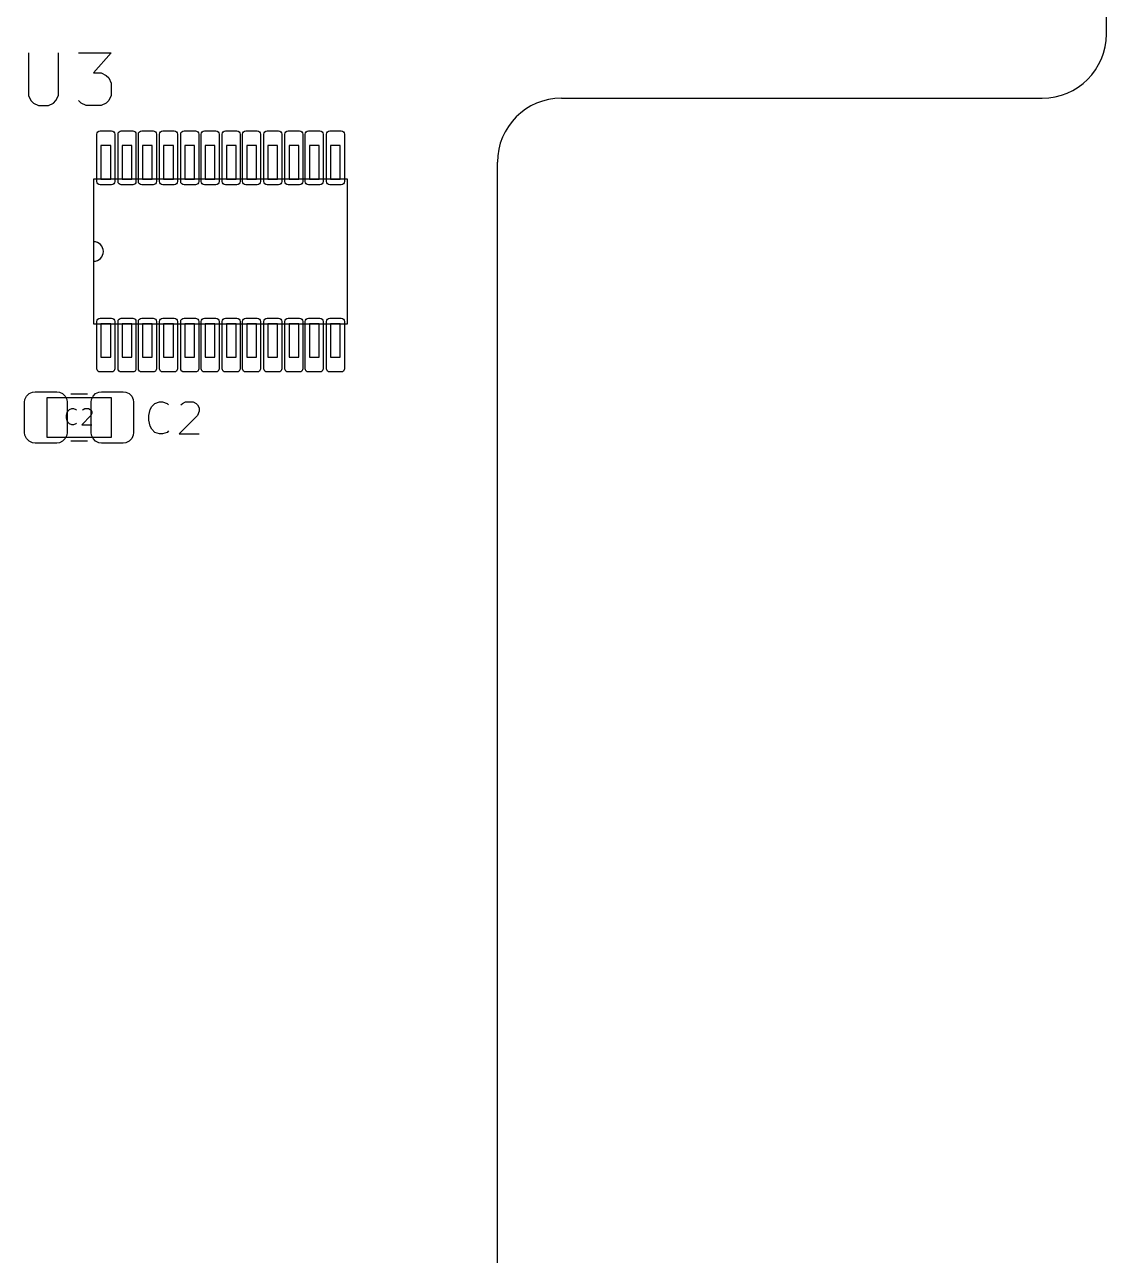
# Model space of a CAD drawing. Header units: millimetres. Extents: x 132 to 276, y -210 to -42.
# Drawn here: x 241.75 to 275.5, y -171.6 to -133.21 of the extents above; entities that cross this region are included whole.
import ezdxf

# ---------------------------------------------------------------- set-up
doc = ezdxf.new("R2010")
doc.units = ezdxf.units.MM
for name, color, linetype in [('BLACK', 7, 'CONTINUOUS'), ('GRAY3', 9, 'CONTINUOUS'), ('LYELLOW', 51, 'CONTINUOUS'), ('WHITE', 7, 'CONTINUOUS')]:
    doc.layers.add(name, color=color, linetype=linetype)

msp = doc.modelspace()

# ---------------------------------------------------------------- linework, layer by layer
at = {"layer": 'BLACK', "linetype": 'CONTINUOUS'}
for p, q in [((244.0048, -136.6264), (244.012564, -136.587366)), ((244.0048, -138.0996), (244.0048, -136.6264)), ((244.012564, -136.587366), (244.034675, -136.554275)), ((244.034675, -136.554275), (244.067766, -136.532164)), ((244.067766, -136.532164), (244.1068, -136.5244)), ((244.1068, -136.5244), (244.4624, -136.5244)), ((244.4624, -136.5244), (244.501434, -136.532164)), ((244.501434, -136.532164), (244.534525, -136.554275)), ((244.534525, -136.554275), (244.556636, -136.587366)), ((244.556636, -136.587366), (244.5644, -136.6264)), ((244.5644, -136.6264), (244.5644, -138.0996)), ((244.6652, -136.6264), (244.672964, -136.587366)), ((244.6652, -138.0996), (244.6652, -136.6264)), ((244.672964, -136.587366), (244.695075, -136.554275)), ((244.695075, -136.554275), (244.728166, -136.532164)), ((244.728166, -136.532164), (244.7672, -136.5244)), ((244.7672, -136.5244), (245.1228, -136.5244)), ((245.1228, -136.5244), (245.161834, -136.532164)), ((245.161834, -136.532164), (245.194925, -136.554275)), ((245.194925, -136.554275), (245.217036, -136.587366)), ((245.217036, -136.587366), (245.2248, -136.6264)), ((245.2248, -136.6264), (245.2248, -138.0996)), ((245.3002, -136.6264), (245.307964, -136.587366)), ((245.3002, -138.0996), (245.3002, -136.6264)), ((245.307964, -136.587366), (245.330075, -136.554275)), ((245.330075, -136.554275), (245.363166, -136.532164)), ((245.363166, -136.532164), (245.4022, -136.5244)), ((245.4022, -136.5244), (245.7578, -136.5244)), ((245.7578, -136.5244), (245.796834, -136.532164)), ((245.796834, -136.532164), (245.829925, -136.554275)), ((245.829925, -136.554275), (245.852036, -136.587366)), ((245.852036, -136.587366), (245.8598, -136.6264)), ((245.8598, -136.6264), (245.8598, -138.0996)), ((245.9606, -136.6264), (245.968364, -136.587366)), ((245.9606, -138.0996), (245.9606, -136.6264)), ((245.968364, -136.587366), (245.990475, -136.554275)), ((245.990475, -136.554275), (246.023566, -136.532164)), ((246.023566, -136.532164), (246.0626, -136.5244)), ((246.0626, -136.5244), (246.4182, -136.5244)), ((246.4182, -136.5244), (246.457234, -136.532164)), ((246.457234, -136.532164), (246.490325, -136.554275)), ((246.490325, -136.554275), (246.512436, -136.587366)), ((246.512436, -136.587366), (246.5202, -136.6264)), ((246.5202, -136.6264), (246.5202, -138.0996)), ((246.621, -136.6264), (246.628764, -136.587366)), ((246.621, -138.0996), (246.621, -136.6264)), ((246.628764, -136.587366), (246.650875, -136.554275)), ((246.650875, -136.554275), (246.683966, -136.532164)), ((246.683966, -136.532164), (246.723, -136.5244)), ((246.723, -136.5244), (247.0786, -136.5244)), ((247.0786, -136.5244), (247.117634, -136.532164)), ((247.117634, -136.532164), (247.150725, -136.554275)), ((247.150725, -136.554275), (247.172836, -136.587366)), ((247.172836, -136.587366), (247.1806, -136.6264)), ((247.1806, -136.6264), (247.1806, -138.0996)), ((247.256, -136.6264), (247.263764, -136.587366)), ((247.256, -138.0996), (247.256, -136.6264)), ((247.263764, -136.587366), (247.285875, -136.554275)), ((247.285875, -136.554275), (247.318966, -136.532164)), ((247.318966, -136.532164), (247.358, -136.5244)), ((247.358, -136.5244), (247.7136, -136.5244)), ((247.7136, -136.5244), (247.752634, -136.532164)), ((247.752634, -136.532164), (247.785725, -136.554275)), ((247.785725, -136.554275), (247.807836, -136.587366)), ((247.807836, -136.587366), (247.8156, -136.6264)), ((247.8156, -136.6264), (247.8156, -138.0996)), ((247.9164, -136.6264), (247.924164, -136.587366)), ((247.9164, -138.0996), (247.9164, -136.6264)), ((247.924164, -136.587366), (247.946275, -136.554275)), ((247.946275, -136.554275), (247.979366, -136.532164)), ((247.979366, -136.532164), (248.0184, -136.5244)), ((248.0184, -136.5244), (248.374, -136.5244)), ((248.374, -136.5244), (248.413034, -136.532164)), ((248.413034, -136.532164), (248.446125, -136.554275)), ((248.446125, -136.554275), (248.468236, -136.587366)), ((248.468236, -136.587366), (248.476, -136.6264)), ((248.476, -136.6264), (248.476, -138.0996)), ((248.5514, -136.6264), (248.559164, -136.587366)), ((248.5514, -138.0996), (248.5514, -136.6264)), ((248.559164, -136.587366), (248.581275, -136.554275)), ((248.581275, -136.554275), (248.614366, -136.532164)), ((248.614366, -136.532164), (248.6534, -136.5244)), ((248.6534, -136.5244), (249.009, -136.5244)), ((249.009, -136.5244), (249.048034, -136.532164)), ((249.048034, -136.532164), (249.081125, -136.554275)), ((249.081125, -136.554275), (249.103236, -136.587366)), ((249.103236, -136.587366), (249.111, -136.6264)), ((249.111, -136.6264), (249.111, -138.0996)), ((249.2118, -136.6264), (249.219564, -136.587366)), ((249.2118, -138.0996), (249.2118, -136.6264)), ((249.219564, -136.587366), (249.241675, -136.554275)), ((249.241675, -136.554275), (249.274766, -136.532164)), ((249.274766, -136.532164), (249.3138, -136.5244)), ((249.3138, -136.5244), (249.6694, -136.5244)), ((249.6694, -136.5244), (249.708434, -136.532164)), ((249.708434, -136.532164), (249.741525, -136.554275)), ((249.741525, -136.554275), (249.763636, -136.587366)), ((249.763636, -136.587366), (249.7714, -136.6264)), ((249.7714, -136.6264), (249.7714, -138.0996)), ((249.8722, -136.6264), (249.879964, -136.587366)), ((249.8722, -138.0996), (249.8722, -136.6264)), ((249.879964, -136.587366), (249.902075, -136.554275)), ((249.902075, -136.554275), (249.935166, -136.532164)), ((249.935166, -136.532164), (249.9742, -136.5244)), ((249.9742, -136.5244), (250.3298, -136.5244)), ((250.3298, -136.5244), (250.368834, -136.532164)), ((250.368834, -136.532164), (250.401925, -136.554275)), ((250.401925, -136.554275), (250.424036, -136.587366)), ((250.424036, -136.587366), (250.4318, -136.6264)), ((250.4318, -136.6264), (250.4318, -138.0996)), ((250.5072, -136.6264), (250.514964, -136.587366)), ((250.5072, -138.0996), (250.5072, -136.6264)), ((250.514964, -136.587366), (250.537075, -136.554275)), ((250.537075, -136.554275), (250.570166, -136.532164)), ((250.570166, -136.532164), (250.6092, -136.5244)), ((250.6092, -136.5244), (250.9648, -136.5244)), ((250.9648, -136.5244), (251.003834, -136.532164)), ((251.003834, -136.532164), (251.036925, -136.554275)), ((251.036925, -136.554275), (251.059036, -136.587366)), ((251.059036, -136.587366), (251.0668, -136.6264)), ((251.0668, -136.6264), (251.0668, -138.0996)), ((251.1676, -136.6264), (251.175364, -136.587366)), ((251.1676, -138.0996), (251.1676, -136.6264)), ((251.175364, -136.587366), (251.197475, -136.554275)), ((251.197475, -136.554275), (251.230566, -136.532164)), ((251.230566, -136.532164), (251.2696, -136.5244)), ((251.2696, -136.5244), (251.6252, -136.5244)), ((251.6252, -136.5244), (251.664234, -136.532164)), ((251.664234, -136.532164), (251.697325, -136.554275)), ((251.697325, -136.554275), (251.719436, -136.587366)), ((251.719436, -136.587366), (251.7272, -136.6264)), ((251.7272, -136.6264), (251.7272, -138.0996)), ((244.012564, -138.138634), (244.0048, -138.0996)), ((244.034675, -138.171725), (244.012564, -138.138634)), ((244.067766, -138.193836), (244.034675, -138.171725)), ((244.1068, -138.2016), (244.067766, -138.193836)), ((244.4624, -138.2016), (244.1068, -138.2016)), ((244.501434, -138.193836), (244.4624, -138.2016)), ((244.534525, -138.171725), (244.501434, -138.193836)), ((244.556636, -138.138634), (244.534525, -138.171725)), ((244.5644, -138.0996), (244.556636, -138.138634)), ((244.672964, -138.138634), (244.6652, -138.0996)), ((244.695075, -138.171725), (244.672964, -138.138634)), ((244.728166, -138.193836), (244.695075, -138.171725)), ((244.7672, -138.2016), (244.728166, -138.193836)), ((245.1228, -138.2016), (244.7672, -138.2016)), ((245.161834, -138.193836), (245.1228, -138.2016)), ((245.194925, -138.171725), (245.161834, -138.193836)), ((245.217036, -138.138634), (245.194925, -138.171725)), ((245.2248, -138.0996), (245.217036, -138.138634)), ((245.307964, -138.138634), (245.3002, -138.0996)), ((245.330075, -138.171725), (245.307964, -138.138634)), ((245.363166, -138.193836), (245.330075, -138.171725)), ((245.4022, -138.2016), (245.363166, -138.193836)), ((245.7578, -138.2016), (245.4022, -138.2016)), ((245.796834, -138.193836), (245.7578, -138.2016)), ((245.829925, -138.171725), (245.796834, -138.193836)), ((245.852036, -138.138634), (245.829925, -138.171725)), ((245.8598, -138.0996), (245.852036, -138.138634)), ((245.968364, -138.138634), (245.9606, -138.0996)), ((245.990475, -138.171725), (245.968364, -138.138634)), ((246.023566, -138.193836), (245.990475, -138.171725)), ((246.0626, -138.2016), (246.023566, -138.193836)), ((246.4182, -138.2016), (246.0626, -138.2016)), ((246.457234, -138.193836), (246.4182, -138.2016)), ((246.490325, -138.171725), (246.457234, -138.193836)), ((246.512436, -138.138634), (246.490325, -138.171725)), ((246.5202, -138.0996), (246.512436, -138.138634)), ((246.628764, -138.138634), (246.621, -138.0996)), ((246.650875, -138.171725), (246.628764, -138.138634)), ((246.683966, -138.193836), (246.650875, -138.171725)), ((246.723, -138.2016), (246.683966, -138.193836)), ((247.0786, -138.2016), (246.723, -138.2016)), ((247.117634, -138.193836), (247.0786, -138.2016)), ((247.150725, -138.171725), (247.117634, -138.193836)), ((247.172836, -138.138634), (247.150725, -138.171725)), ((247.1806, -138.0996), (247.172836, -138.138634)), ((247.263764, -138.138634), (247.256, -138.0996)), ((247.285875, -138.171725), (247.263764, -138.138634)), ((247.318966, -138.193836), (247.285875, -138.171725)), ((247.358, -138.2016), (247.318966, -138.193836)), ((247.7136, -138.2016), (247.358, -138.2016)), ((247.752634, -138.193836), (247.7136, -138.2016)), ((247.785725, -138.171725), (247.752634, -138.193836)), ((247.807836, -138.138634), (247.785725, -138.171725)), ((247.8156, -138.0996), (247.807836, -138.138634)), ((247.924164, -138.138634), (247.9164, -138.0996)), ((247.946275, -138.171725), (247.924164, -138.138634)), ((247.979366, -138.193836), (247.946275, -138.171725)), ((248.0184, -138.2016), (247.979366, -138.193836)), ((248.374, -138.2016), (248.0184, -138.2016)), ((248.413034, -138.193836), (248.374, -138.2016)), ((248.446125, -138.171725), (248.413034, -138.193836)), ((248.468236, -138.138634), (248.446125, -138.171725)), ((248.476, -138.0996), (248.468236, -138.138634)), ((248.559164, -138.138634), (248.5514, -138.0996)), ((248.581275, -138.171725), (248.559164, -138.138634)), ((248.614366, -138.193836), (248.581275, -138.171725)), ((248.6534, -138.2016), (248.614366, -138.193836)), ((249.009, -138.2016), (248.6534, -138.2016)), ((249.048034, -138.193836), (249.009, -138.2016)), ((249.081125, -138.171725), (249.048034, -138.193836)), ((249.103236, -138.138634), (249.081125, -138.171725)), ((249.111, -138.0996), (249.103236, -138.138634)), ((249.219564, -138.138634), (249.2118, -138.0996)), ((249.241675, -138.171725), (249.219564, -138.138634)), ((249.274766, -138.193836), (249.241675, -138.171725)), ((249.3138, -138.2016), (249.274766, -138.193836)), ((249.6694, -138.2016), (249.3138, -138.2016)), ((249.708434, -138.193836), (249.6694, -138.2016)), ((249.741525, -138.171725), (249.708434, -138.193836)), ((249.763636, -138.138634), (249.741525, -138.171725)), ((249.7714, -138.0996), (249.763636, -138.138634)), ((249.879964, -138.138634), (249.8722, -138.0996)), ((249.902075, -138.171725), (249.879964, -138.138634)), ((249.935166, -138.193836), (249.902075, -138.171725)), ((249.9742, -138.2016), (249.935166, -138.193836)), ((250.3298, -138.2016), (249.9742, -138.2016)), ((250.368834, -138.193836), (250.3298, -138.2016)), ((250.401925, -138.171725), (250.368834, -138.193836)), ((250.424036, -138.138634), (250.401925, -138.171725)), ((250.4318, -138.0996), (250.424036, -138.138634)), ((250.514964, -138.138634), (250.5072, -138.0996)), ((250.537075, -138.171725), (250.514964, -138.138634)), ((250.570166, -138.193836), (250.537075, -138.171725)), ((250.6092, -138.2016), (250.570166, -138.193836)), ((250.9648, -138.2016), (250.6092, -138.2016)), ((251.003834, -138.193836), (250.9648, -138.2016)), ((251.036925, -138.171725), (251.003834, -138.193836)), ((251.059036, -138.138634), (251.036925, -138.171725)), ((251.0668, -138.0996), (251.059036, -138.138634)), ((251.175364, -138.138634), (251.1676, -138.0996)), ((251.197475, -138.171725), (251.175364, -138.138634)), ((251.230566, -138.193836), (251.197475, -138.171725)), ((251.2696, -138.2016), (251.230566, -138.193836)), ((251.6252, -138.2016), (251.2696, -138.2016)), ((251.664234, -138.193836), (251.6252, -138.2016)), ((251.697325, -138.171725), (251.664234, -138.193836)), ((251.719436, -138.138634), (251.697325, -138.171725)), ((251.7272, -138.0996), (251.719436, -138.138634)), ((244.0048, -142.4684), (244.012564, -142.429366)), ((244.012564, -142.429366), (244.034675, -142.396275)), ((244.034675, -142.396275), (244.067766, -142.374164)), ((244.067766, -142.374164), (244.1068, -142.3664)), ((244.1068, -142.3664), (244.4624, -142.3664)), ((244.4624, -142.3664), (244.501434, -142.374164)), ((244.501434, -142.374164), (244.534525, -142.396275)), ((244.534525, -142.396275), (244.556636, -142.429366)), ((244.556636, -142.429366), (244.5644, -142.4684)), ((244.6652, -142.4684), (244.672964, -142.429366)), ((244.672964, -142.429366), (244.695075, -142.396275)), ((244.695075, -142.396275), (244.728166, -142.374164)), ((244.728166, -142.374164), (244.7672, -142.3664)), ((244.7672, -142.3664), (245.1228, -142.3664)), ((245.1228, -142.3664), (245.161834, -142.374164)), ((245.161834, -142.374164), (245.194925, -142.396275)), ((245.194925, -142.396275), (245.217036, -142.429366)), ((245.217036, -142.429366), (245.2248, -142.4684)), ((245.3002, -142.4684), (245.307964, -142.429366)), ((245.307964, -142.429366), (245.330075, -142.396275)), ((245.330075, -142.396275), (245.363166, -142.374164)), ((245.363166, -142.374164), (245.4022, -142.3664)), ((245.4022, -142.3664), (245.7578, -142.3664)), ((245.7578, -142.3664), (245.796834, -142.374164)), ((245.796834, -142.374164), (245.829925, -142.396275)), ((245.829925, -142.396275), (245.852036, -142.429366)), ((245.852036, -142.429366), (245.8598, -142.4684)), ((245.9606, -142.4684), (245.968364, -142.429366)), ((245.968364, -142.429366), (245.990475, -142.396275)), ((245.990475, -142.396275), (246.023566, -142.374164)), ((246.023566, -142.374164), (246.0626, -142.3664)), ((246.0626, -142.3664), (246.4182, -142.3664)), ((246.4182, -142.3664), (246.457234, -142.374164)), ((246.457234, -142.374164), (246.490325, -142.396275)), ((246.490325, -142.396275), (246.512436, -142.429366)), ((246.512436, -142.429366), (246.5202, -142.4684)), ((246.621, -142.4684), (246.628764, -142.429366)), ((246.628764, -142.429366), (246.650875, -142.396275)), ((246.650875, -142.396275), (246.683966, -142.374164)), ((246.683966, -142.374164), (246.723, -142.3664)), ((246.723, -142.3664), (247.0786, -142.3664)), ((247.0786, -142.3664), (247.117634, -142.374164)), ((247.117634, -142.374164), (247.150725, -142.396275)), ((247.150725, -142.396275), (247.172836, -142.429366)), ((247.172836, -142.429366), (247.1806, -142.4684)), ((247.256, -142.4684), (247.263764, -142.429366)), ((247.263764, -142.429366), (247.285875, -142.396275)), ((247.285875, -142.396275), (247.318966, -142.374164)), ((247.318966, -142.374164), (247.358, -142.3664)), ((247.358, -142.3664), (247.7136, -142.3664)), ((247.7136, -142.3664), (247.752634, -142.374164)), ((247.752634, -142.374164), (247.785725, -142.396275)), ((247.785725, -142.396275), (247.807836, -142.429366)), ((247.807836, -142.429366), (247.8156, -142.4684)), ((247.9164, -142.4684), (247.924164, -142.429366)), ((247.924164, -142.429366), (247.946275, -142.396275)), ((247.946275, -142.396275), (247.979366, -142.374164)), ((247.979366, -142.374164), (248.0184, -142.3664)), ((248.0184, -142.3664), (248.374, -142.3664)), ((248.374, -142.3664), (248.413034, -142.374164)), ((248.413034, -142.374164), (248.446125, -142.396275)), ((248.446125, -142.396275), (248.468236, -142.429366)), ((248.468236, -142.429366), (248.476, -142.4684)), ((248.5514, -142.4684), (248.559164, -142.429366)), ((248.559164, -142.429366), (248.581275, -142.396275)), ((248.581275, -142.396275), (248.614366, -142.374164)), ((248.614366, -142.374164), (248.6534, -142.3664)), ((248.6534, -142.3664), (249.009, -142.3664)), ((249.009, -142.3664), (249.048034, -142.374164)), ((249.048034, -142.374164), (249.081125, -142.396275)), ((249.081125, -142.396275), (249.103236, -142.429366)), ((249.103236, -142.429366), (249.111, -142.4684)), ((249.2118, -142.4684), (249.219564, -142.429366)), ((249.219564, -142.429366), (249.241675, -142.396275)), ((249.241675, -142.396275), (249.274766, -142.374164)), ((249.274766, -142.374164), (249.3138, -142.3664)), ((249.3138, -142.3664), (249.6694, -142.3664)), ((249.6694, -142.3664), (249.708434, -142.374164)), ((249.708434, -142.374164), (249.741525, -142.396275)), ((249.741525, -142.396275), (249.763636, -142.429366)), ((249.763636, -142.429366), (249.7714, -142.4684)), ((249.8722, -142.4684), (249.879964, -142.429366)), ((249.879964, -142.429366), (249.902075, -142.396275)), ((249.902075, -142.396275), (249.935166, -142.374164)), ((249.935166, -142.374164), (249.9742, -142.3664)), ((249.9742, -142.3664), (250.3298, -142.3664)), ((250.3298, -142.3664), (250.368834, -142.374164)), ((250.368834, -142.374164), (250.401925, -142.396275)), ((250.401925, -142.396275), (250.424036, -142.429366)), ((250.424036, -142.429366), (250.4318, -142.4684)), ((250.5072, -142.4684), (250.514964, -142.429366)), ((250.514964, -142.429366), (250.537075, -142.396275)), ((250.537075, -142.396275), (250.570166, -142.374164)), ((250.570166, -142.374164), (250.6092, -142.3664)), ((250.6092, -142.3664), (250.9648, -142.3664)), ((250.9648, -142.3664), (251.003834, -142.374164)), ((251.003834, -142.374164), (251.036925, -142.396275)), ((251.036925, -142.396275), (251.059036, -142.429366)), ((251.059036, -142.429366), (251.0668, -142.4684)), ((251.1676, -142.4684), (251.175364, -142.429366)), ((251.175364, -142.429366), (251.197475, -142.396275)), ((251.197475, -142.396275), (251.230566, -142.374164)), ((251.230566, -142.374164), (251.2696, -142.3664)), ((251.2696, -142.3664), (251.6252, -142.3664)), ((251.6252, -142.3664), (251.664234, -142.374164)), ((251.664234, -142.374164), (251.697325, -142.396275)), ((251.697325, -142.396275), (251.719436, -142.429366)), ((251.719436, -142.429366), (251.7272, -142.4684)), ((244.0048, -143.9416), (244.0048, -142.4684)), ((244.5644, -142.4684), (244.5644, -143.9416)), ((244.6652, -143.9416), (244.6652, -142.4684)), ((245.2248, -142.4684), (245.2248, -143.9416)), ((245.3002, -143.9416), (245.3002, -142.4684)), ((245.8598, -142.4684), (245.8598, -143.9416)), ((245.9606, -143.9416), (245.9606, -142.4684)), ((246.5202, -142.4684), (246.5202, -143.9416)), ((246.621, -143.9416), (246.621, -142.4684)), ((247.1806, -142.4684), (247.1806, -143.9416)), ((247.256, -143.9416), (247.256, -142.4684)), ((247.8156, -142.4684), (247.8156, -143.9416)), ((247.9164, -143.9416), (247.9164, -142.4684)), ((248.476, -142.4684), (248.476, -143.9416)), ((248.5514, -143.9416), (248.5514, -142.4684)), ((249.111, -142.4684), (249.111, -143.9416)), ((249.2118, -143.9416), (249.2118, -142.4684)), ((249.7714, -142.4684), (249.7714, -143.9416)), ((249.8722, -143.9416), (249.8722, -142.4684)), ((250.4318, -142.4684), (250.4318, -143.9416)), ((250.5072, -143.9416), (250.5072, -142.4684)), ((251.0668, -142.4684), (251.0668, -143.9416)), ((251.1676, -143.9416), (251.1676, -142.4684)), ((251.7272, -142.4684), (251.7272, -143.9416)), ((244.012564, -143.980634), (244.0048, -143.9416)), ((244.034675, -144.013725), (244.012564, -143.980634)), ((244.556636, -143.980634), (244.534525, -144.013725)), ((244.5644, -143.9416), (244.556636, -143.980634)), ((244.672964, -143.980634), (244.6652, -143.9416)), ((244.695075, -144.013725), (244.672964, -143.980634)), ((245.217036, -143.980634), (245.194925, -144.013725)), ((245.2248, -143.9416), (245.217036, -143.980634)), ((245.307964, -143.980634), (245.3002, -143.9416)), ((245.330075, -144.013725), (245.307964, -143.980634)), ((245.852036, -143.980634), (245.829925, -144.013725)), ((245.8598, -143.9416), (245.852036, -143.980634)), ((245.968364, -143.980634), (245.9606, -143.9416)), ((245.990475, -144.013725), (245.968364, -143.980634)), ((246.512436, -143.980634), (246.490325, -144.013725)), ((246.5202, -143.9416), (246.512436, -143.980634)), ((246.628764, -143.980634), (246.621, -143.9416)), ((246.650875, -144.013725), (246.628764, -143.980634)), ((247.172836, -143.980634), (247.150725, -144.013725)), ((247.1806, -143.9416), (247.172836, -143.980634)), ((247.263764, -143.980634), (247.256, -143.9416)), ((247.285875, -144.013725), (247.263764, -143.980634)), ((247.807836, -143.980634), (247.785725, -144.013725)), ((247.8156, -143.9416), (247.807836, -143.980634)), ((247.924164, -143.980634), (247.9164, -143.9416)), ((247.946275, -144.013725), (247.924164, -143.980634)), ((248.468236, -143.980634), (248.446125, -144.013725)), ((248.476, -143.9416), (248.468236, -143.980634)), ((248.559164, -143.980634), (248.5514, -143.9416)), ((248.581275, -144.013725), (248.559164, -143.980634)), ((249.103236, -143.980634), (249.081125, -144.013725)), ((249.111, -143.9416), (249.103236, -143.980634)), ((249.219564, -143.980634), (249.2118, -143.9416)), ((249.241675, -144.013725), (249.219564, -143.980634)), ((249.763636, -143.980634), (249.741525, -144.013725)), ((249.7714, -143.9416), (249.763636, -143.980634)), ((249.879964, -143.980634), (249.8722, -143.9416)), ((249.902075, -144.013725), (249.879964, -143.980634)), ((250.424036, -143.980634), (250.401925, -144.013725)), ((250.4318, -143.9416), (250.424036, -143.980634)), ((250.514964, -143.980634), (250.5072, -143.9416)), ((250.537075, -144.013725), (250.514964, -143.980634)), ((251.059036, -143.980634), (251.036925, -144.013725)), ((251.0668, -143.9416), (251.059036, -143.980634)), ((251.175364, -143.980634), (251.1676, -143.9416)), ((251.197475, -144.013725), (251.175364, -143.980634)), ((251.719436, -143.980634), (251.697325, -144.013725)), ((251.7272, -143.9416), (251.719436, -143.980634)), ((244.067766, -144.035836), (244.034675, -144.013725)), ((244.1068, -144.0436), (244.067766, -144.035836)), ((244.4624, -144.0436), (244.1068, -144.0436)), ((244.501434, -144.035836), (244.4624, -144.0436)), ((244.534525, -144.013725), (244.501434, -144.035836)), ((244.728166, -144.035836), (244.695075, -144.013725)), ((244.7672, -144.0436), (244.728166, -144.035836)), ((245.1228, -144.0436), (244.7672, -144.0436)), ((245.161834, -144.035836), (245.1228, -144.0436)), ((245.194925, -144.013725), (245.161834, -144.035836)), ((245.363166, -144.035836), (245.330075, -144.013725)), ((245.4022, -144.0436), (245.363166, -144.035836)), ((245.7578, -144.0436), (245.4022, -144.0436)), ((245.796834, -144.035836), (245.7578, -144.0436)), ((245.829925, -144.013725), (245.796834, -144.035836)), ((246.023566, -144.035836), (245.990475, -144.013725)), ((246.0626, -144.0436), (246.023566, -144.035836)), ((246.4182, -144.0436), (246.0626, -144.0436)), ((246.457234, -144.035836), (246.4182, -144.0436)), ((246.490325, -144.013725), (246.457234, -144.035836)), ((246.683966, -144.035836), (246.650875, -144.013725)), ((246.723, -144.0436), (246.683966, -144.035836)), ((247.0786, -144.0436), (246.723, -144.0436)), ((247.117634, -144.035836), (247.0786, -144.0436)), ((247.150725, -144.013725), (247.117634, -144.035836)), ((247.318966, -144.035836), (247.285875, -144.013725)), ((247.358, -144.0436), (247.318966, -144.035836)), ((247.7136, -144.0436), (247.358, -144.0436)), ((247.752634, -144.035836), (247.7136, -144.0436)), ((247.785725, -144.013725), (247.752634, -144.035836)), ((247.979366, -144.035836), (247.946275, -144.013725)), ((248.0184, -144.0436), (247.979366, -144.035836)), ((248.374, -144.0436), (248.0184, -144.0436)), ((248.413034, -144.035836), (248.374, -144.0436)), ((248.446125, -144.013725), (248.413034, -144.035836)), ((248.614366, -144.035836), (248.581275, -144.013725)), ((248.6534, -144.0436), (248.614366, -144.035836)), ((249.009, -144.0436), (248.6534, -144.0436)), ((249.048034, -144.035836), (249.009, -144.0436)), ((249.081125, -144.013725), (249.048034, -144.035836)), ((249.274766, -144.035836), (249.241675, -144.013725)), ((249.3138, -144.0436), (249.274766, -144.035836)), ((249.6694, -144.0436), (249.3138, -144.0436)), ((249.708434, -144.035836), (249.6694, -144.0436)), ((249.741525, -144.013725), (249.708434, -144.035836)), ((249.935166, -144.035836), (249.902075, -144.013725)), ((249.9742, -144.0436), (249.935166, -144.035836)), ((250.3298, -144.0436), (249.9742, -144.0436)), ((250.368834, -144.035836), (250.3298, -144.0436)), ((250.401925, -144.013725), (250.368834, -144.035836)), ((250.570166, -144.035836), (250.537075, -144.013725)), ((250.6092, -144.0436), (250.570166, -144.035836)), ((250.9648, -144.0436), (250.6092, -144.0436)), ((251.003834, -144.035836), (250.9648, -144.0436)), ((251.036925, -144.013725), (251.003834, -144.035836)), ((251.230566, -144.035836), (251.197475, -144.013725)), ((251.2696, -144.0436), (251.230566, -144.035836)), ((251.6252, -144.0436), (251.2696, -144.0436)), ((251.664234, -144.035836), (251.6252, -144.0436)), ((251.697325, -144.013725), (251.664234, -144.035836)), ((241.808776, -144.798588), (241.888588, -144.718776)), ((241.888588, -144.718776), (241.990884, -144.671074)), ((241.990884, -144.671074), (242.075, -144.66)), ((242.075, -144.66), (242.75, -144.66)), ((242.75, -144.66), (242.834116, -144.671074)), ((242.834116, -144.671074), (242.936412, -144.718776)), ((242.936412, -144.718776), (243.016224, -144.798588)), ((243.883776, -144.798588), (243.963588, -144.718776)), ((243.963588, -144.718776), (244.065884, -144.671074)), ((244.065884, -144.671074), (244.15, -144.66)), ((244.15, -144.66), (244.825, -144.66)), ((244.825, -144.66), (244.909116, -144.671074)), ((244.909116, -144.671074), (245.011412, -144.718776)), ((245.011412, -144.718776), (245.091224, -144.798588)), ((241.75, -144.985), (241.761074, -144.900884)), ((241.75, -145.935), (241.75, -144.985)), ((241.761074, -144.900884), (241.808776, -144.798588)), ((243.016224, -144.798588), (243.063926, -144.900884)), ((243.063926, -144.900884), (243.075, -144.985)), ((243.075, -144.985), (243.075, -145.935)), ((243.825, -144.985), (243.836074, -144.900884)), ((243.825, -145.935), (243.825, -144.985)), ((243.836074, -144.900884), (243.883776, -144.798588)), ((245.091224, -144.798588), (245.138926, -144.900884)), ((245.138926, -144.900884), (245.15, -144.985)), ((245.15, -144.985), (245.15, -145.935)), ((241.761074, -146.019116), (241.75, -145.935)), ((241.808776, -146.121412), (241.761074, -146.019116)), ((241.888588, -146.201224), (241.808776, -146.121412)), ((241.990884, -146.248926), (241.888588, -146.201224)), ((242.075, -146.26), (241.990884, -146.248926)), ((242.75, -146.26), (242.075, -146.26)), ((242.834116, -146.248926), (242.75, -146.26)), ((242.936412, -146.201224), (242.834116, -146.248926)), ((243.016224, -146.121412), (242.936412, -146.201224)), ((243.063926, -146.019116), (243.016224, -146.121412)), ((243.075, -145.935), (243.063926, -146.019116)), ((243.836074, -146.019116), (243.825, -145.935)), ((243.883776, -146.121412), (243.836074, -146.019116)), ((243.963588, -146.201224), (243.883776, -146.121412)), ((244.065884, -146.248926), (243.963588, -146.201224)), ((244.15, -146.26), (244.065884, -146.248926)), ((244.825, -146.26), (244.15, -146.26)), ((244.909116, -146.248926), (244.825, -146.26)), ((245.011412, -146.201224), (244.909116, -146.248926)), ((245.091224, -146.121412), (245.011412, -146.201224)), ((245.138926, -146.019116), (245.091224, -146.121412)), ((245.15, -145.935), (245.138926, -146.019116))]:
    msp.add_line(p, q, dxfattribs=at)
at = {"layer": 'GRAY3', "linetype": 'CONTINUOUS'}
for p, q in [((244.437, -136.982), (244.1322, -136.982)), ((244.1322, -136.982), (244.1322, -138.0234)), ((244.437, -138.0234), (244.437, -136.982)), ((245.0974, -136.982), (244.7926, -136.982)), ((244.7926, -136.982), (244.7926, -138.0234)), ((245.0974, -138.0234), (245.0974, -136.982)), ((245.7324, -136.982), (245.4276, -136.982)), ((245.4276, -136.982), (245.4276, -138.0234)), ((245.7324, -138.0234), (245.7324, -136.982)), ((246.3928, -136.982), (246.088, -136.982)), ((246.088, -136.982), (246.088, -138.0234)), ((246.3928, -138.0234), (246.3928, -136.982)), ((247.0532, -136.982), (246.7484, -136.982)), ((246.7484, -136.982), (246.7484, -138.0234)), ((247.0532, -138.0234), (247.0532, -136.982)), ((247.6882, -136.982), (247.3834, -136.982)), ((247.3834, -136.982), (247.3834, -138.0234)), ((247.6882, -138.0234), (247.6882, -136.982)), ((248.3486, -136.982), (248.0438, -136.982)), ((248.0438, -136.982), (248.0438, -138.0234)), ((248.3486, -138.0234), (248.3486, -136.982)), ((248.9836, -136.982), (248.6788, -136.982)), ((248.6788, -136.982), (248.6788, -138.0234)), ((248.9836, -138.0234), (248.9836, -136.982)), ((249.644, -136.982), (249.3392, -136.982)), ((249.3392, -136.982), (249.3392, -138.0234)), ((249.644, -138.0234), (249.644, -136.982)), ((250.3044, -136.982), (249.9996, -136.982)), ((249.9996, -136.982), (249.9996, -138.0234)), ((250.3044, -138.0234), (250.3044, -136.982)), ((250.9394, -136.982), (250.6346, -136.982)), ((250.6346, -136.982), (250.6346, -138.0234)), ((250.9394, -138.0234), (250.9394, -136.982)), ((251.5998, -136.982), (251.295, -136.982)), ((251.295, -136.982), (251.295, -138.0234)), ((251.5998, -138.0234), (251.5998, -136.982)), ((251.8284, -138.0234), (243.9036, -138.0234)), ((243.9036, -138.0234), (243.9036, -139.9792)), ((244.1322, -138.0234), (244.437, -138.0234)), ((244.7926, -138.0234), (245.0974, -138.0234)), ((245.4276, -138.0234), (245.7324, -138.0234)), ((246.088, -138.0234), (246.3928, -138.0234)), ((246.7484, -138.0234), (247.0532, -138.0234)), ((247.3834, -138.0234), (247.6882, -138.0234)), ((248.0438, -138.0234), (248.3486, -138.0234)), ((248.6788, -138.0234), (248.9836, -138.0234)), ((249.3392, -138.0234), (249.644, -138.0234)), ((249.9996, -138.0234), (250.3044, -138.0234)), ((250.6346, -138.0234), (250.9394, -138.0234)), ((251.295, -138.0234), (251.5998, -138.0234)), ((251.8284, -142.5446), (251.8284, -138.0234)), ((243.9036, -139.9792), (243.9036, -140.5888)), ((243.9036, -140.5888), (243.9036, -142.5446)), ((243.9036, -142.5446), (251.8284, -142.5446)), ((244.437, -142.5446), (244.1322, -142.5446)), ((244.1322, -142.5446), (244.1322, -143.586)), ((244.437, -143.586), (244.437, -142.5446)), ((245.0974, -142.5446), (244.7926, -142.5446)), ((244.7926, -142.5446), (244.7926, -143.586)), ((245.0974, -143.586), (245.0974, -142.5446)), ((245.7324, -142.5446), (245.4276, -142.5446)), ((245.4276, -142.5446), (245.4276, -143.586)), ((245.7324, -143.586), (245.7324, -142.5446)), ((246.3928, -142.5446), (246.088, -142.5446)), ((246.088, -142.5446), (246.088, -143.586)), ((246.3928, -143.586), (246.3928, -142.5446)), ((247.0532, -142.5446), (246.7484, -142.5446)), ((246.7484, -142.5446), (246.7484, -143.586)), ((247.0532, -143.586), (247.0532, -142.5446)), ((247.6882, -142.5446), (247.3834, -142.5446)), ((247.3834, -142.5446), (247.3834, -143.586)), ((247.6882, -143.586), (247.6882, -142.5446)), ((248.3486, -142.5446), (248.0438, -142.5446)), ((248.0438, -142.5446), (248.0438, -143.586)), ((248.3486, -143.586), (248.3486, -142.5446)), ((248.9836, -142.5446), (248.6788, -142.5446)), ((248.6788, -142.5446), (248.6788, -143.586)), ((248.9836, -143.586), (248.9836, -142.5446)), ((249.644, -142.5446), (249.3392, -142.5446)), ((249.3392, -142.5446), (249.3392, -143.586)), ((249.644, -143.586), (249.644, -142.5446)), ((250.3044, -142.5446), (249.9996, -142.5446)), ((249.9996, -142.5446), (249.9996, -143.586)), ((250.3044, -143.586), (250.3044, -142.5446)), ((250.9394, -142.5446), (250.6346, -142.5446)), ((250.6346, -142.5446), (250.6346, -143.586)), ((250.9394, -143.586), (250.9394, -142.5446)), ((251.5998, -142.5446), (251.295, -142.5446)), ((251.295, -142.5446), (251.295, -143.586)), ((251.5998, -143.586), (251.5998, -142.5446)), ((244.1322, -143.586), (244.437, -143.586)), ((244.7926, -143.586), (245.0974, -143.586)), ((245.4276, -143.586), (245.7324, -143.586)), ((246.088, -143.586), (246.3928, -143.586)), ((246.7484, -143.586), (247.0532, -143.586)), ((247.3834, -143.586), (247.6882, -143.586)), ((248.0438, -143.586), (248.3486, -143.586)), ((248.6788, -143.586), (248.9836, -143.586)), ((249.3392, -143.586), (249.644, -143.586)), ((249.9996, -143.586), (250.3044, -143.586)), ((250.6346, -143.586), (250.9394, -143.586)), ((251.295, -143.586), (251.5998, -143.586)), ((242.45, -144.835), (244.45, -144.835)), ((242.45, -146.085), (242.45, -144.835)), ((244.45, -144.835), (244.45, -146.085)), ((243.057143, -145.401435), (243.080952, -145.306197)), ((243.057143, -145.472863), (243.057143, -145.401435)), ((243.080952, -145.568101), (243.057143, -145.472863)), ((243.080952, -145.306197), (243.104762, -145.258578)), ((243.104762, -145.258578), (243.152381, -145.210959)), ((243.152381, -145.210959), (243.223809, -145.187149)), ((243.223809, -145.187149), (243.271428, -145.187149)), ((243.271428, -145.187149), (243.342857, -145.210959)), ((243.342857, -145.210959), (243.366666, -145.234768)), ((243.819047, -145.401435), (243.533333, -145.687149)), ((243.557143, -145.234768), (243.580952, -145.210959)), ((243.580952, -145.210959), (243.628571, -145.187149)), ((243.628571, -145.187149), (243.747619, -145.187149)), ((243.747619, -145.187149), (243.795238, -145.210959)), ((243.795238, -145.210959), (243.819047, -145.234768)), ((243.819047, -145.234768), (243.842857, -145.282387)), ((243.842857, -145.330006), (243.819047, -145.401435)), ((243.842857, -145.282387), (243.842857, -145.330006)), ((243.104762, -145.61572), (243.080952, -145.568101)), ((243.152381, -145.66334), (243.104762, -145.61572)), ((243.223809, -145.687149), (243.152381, -145.66334)), ((243.271428, -145.687149), (243.223809, -145.687149)), ((243.342857, -145.66334), (243.271428, -145.687149)), ((243.366666, -145.63953), (243.342857, -145.66334)), ((243.533333, -145.687149), (243.842857, -145.687149)), ((244.45, -146.085), (242.45, -146.085))]:
    msp.add_line(p, q, dxfattribs=at)
at = {"layer": 'GRAY3'}
msp.add_arc((243.9036, -140.284), 0.3048, -90, 90, dxfattribs=at)
at = {"layer": 'LYELLOW', "linetype": 'CONTINUOUS'}
for p, q in [((241.867606, -134.0886), (241.867606, -135.419375)), ((242.806976, -135.419375), (242.806976, -134.0886)), ((243.433223, -134.0886), (244.450874, -134.0886)), ((244.450874, -134.0886), (243.902908, -134.714847)), ((243.902908, -134.714847), (244.137751, -134.714847)), ((244.137751, -134.714847), (244.294313, -134.793128)), ((244.294313, -134.793128), (244.372593, -134.871409)), ((244.372593, -134.871409), (244.450874, -135.027971)), ((244.450874, -135.027971), (244.450874, -135.419375)), ((241.867606, -135.419375), (241.945887, -135.575937)), ((242.728695, -135.575937), (242.806976, -135.419375)), ((244.450874, -135.419375), (244.372593, -135.575937)), ((241.945887, -135.575937), (242.024168, -135.654218)), ((242.024168, -135.654218), (242.180729, -135.732498)), ((242.180729, -135.732498), (242.493853, -135.732498)), ((242.493853, -135.732498), (242.650414, -135.654218)), ((242.650414, -135.654218), (242.728695, -135.575937)), ((243.511504, -135.654218), (243.433223, -135.575937)), ((243.668066, -135.732498), (243.511504, -135.654218)), ((244.137751, -135.732498), (243.668066, -135.732498)), ((244.294313, -135.654218), (244.137751, -135.732498)), ((244.372593, -135.575937), (244.294313, -135.654218)), ((243.9036, -138.3536), (243.9036, -139.9792)), ((251.8284, -142.2144), (251.8284, -138.3536)), ((243.9036, -139.9792), (243.9036, -140.5888)), ((243.9036, -140.5888), (243.9036, -142.2144)), ((243.188748, -144.725), (243.711252, -144.725)), ((245.671905, -145.212914), (245.719524, -145.117676)), ((245.719524, -145.117676), (245.814762, -145.022438)), ((245.814762, -145.022438), (245.957619, -144.974819)), ((245.957619, -144.974819), (246.052857, -144.974819)), ((246.052857, -144.974819), (246.195714, -145.022438)), ((246.195714, -145.022438), (246.243333, -145.070057)), ((246.624286, -145.070057), (246.671905, -145.022438)), ((246.671905, -145.022438), (246.767143, -144.974819)), ((246.767143, -144.974819), (247.005238, -144.974819)), ((247.005238, -144.974819), (247.100476, -145.022438)), ((247.100476, -145.022438), (247.148095, -145.070057)), ((247.148095, -145.070057), (247.195714, -145.165295)), ((245.624286, -145.40339), (245.671905, -145.212914)), ((245.624286, -145.546247), (245.624286, -145.40339)), ((247.148095, -145.40339), (246.576667, -145.974819)), ((247.195714, -145.260533), (247.148095, -145.40339)), ((247.195714, -145.165295), (247.195714, -145.260533)), ((245.671905, -145.736723), (245.624286, -145.546247)), ((245.719524, -145.831961), (245.671905, -145.736723)), ((245.814762, -145.9272), (245.719524, -145.831961)), ((246.243333, -145.87958), (246.195714, -145.9272)), ((243.188748, -146.195), (243.711252, -146.195)), ((245.957619, -145.974819), (245.814762, -145.9272)), ((246.052857, -145.974819), (245.957619, -145.974819)), ((246.195714, -145.9272), (246.052857, -145.974819)), ((246.576667, -145.974819), (247.195714, -145.974819))]:
    msp.add_line(p, q, dxfattribs=at)
at = {"layer": 'LYELLOW'}
msp.add_arc((243.9036, -140.284), 0.3048, -90, 90, dxfattribs=at)
at = {"layer": 'WHITE', "linetype": 'CONTINUOUS'}
for p, q in [((275.5, -133.5), (275.5, -49.5)), ((258.5, -135.5), (273.5, -135.5)), ((256.5, -186), (256.5, -137.5))]:
    msp.add_line(p, q, dxfattribs=at)
at = {"layer": 'WHITE'}
for centre, start, end in [((273.5, -133.5), -90, 0), ((258.5, -137.5), 90, 180)]:
    msp.add_arc(centre, 2, start, end, dxfattribs=at)

doc.saveas('drawing.dxf')
